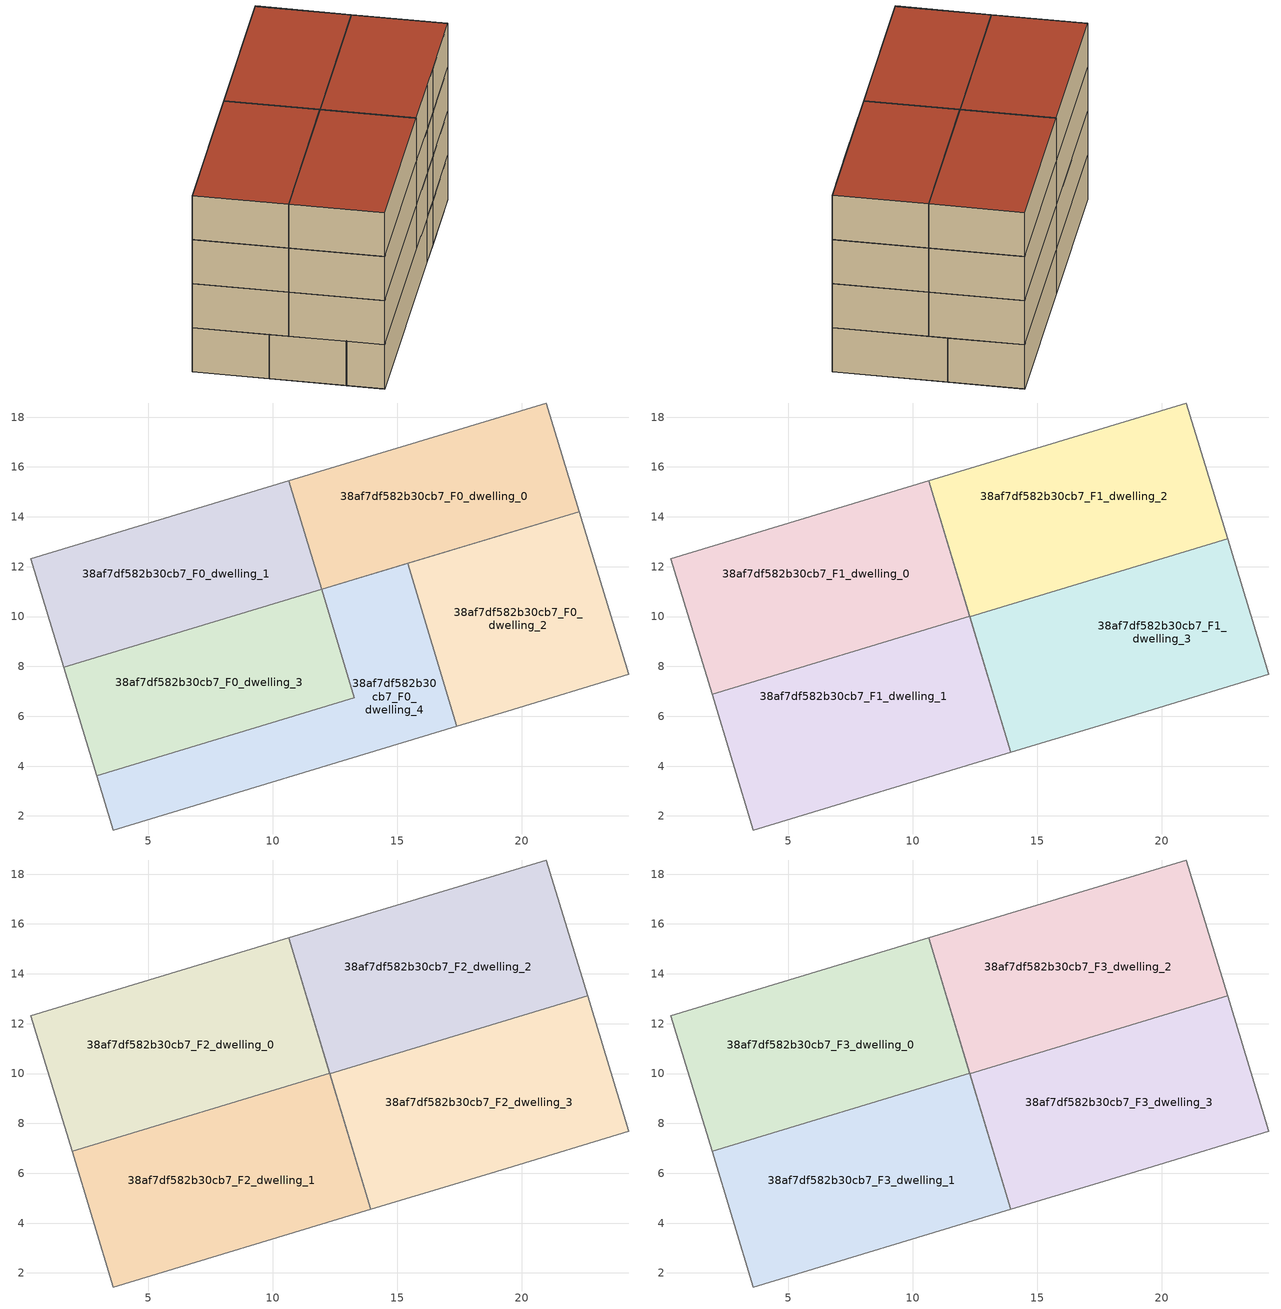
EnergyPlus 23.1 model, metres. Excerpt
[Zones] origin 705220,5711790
38af7df582b30cb7_F0_dwelling_0
 floor ground (EU_floor_Construction): 22.3,14.21 20.98,18.57 10.64,15.44 11.96,11.09 z0
 wall to 38af7df582b30cb7_F0_dwelling_1 (EU_wall_Construction): 11.96,11.09 10.64,15.44 z0:3
 wall adiabatic (EU_wall_Construction): 10.64,15.44 20.98,18.57 22.3,14.21 11.96,11.09 z0:3
 ceiling adiabatic (EU_roof_Construction): 20.98,18.57 10.65,15.44 11.96,11.09 14.25,11.78 11.96,11.09 10.64,15.44 z3
38af7df582b30cb7_F0_dwelling_1
 floor ground (EU_floor_Construction): 11.96,11.09 10.64,15.44 0.3,12.32 1.62,7.96 z0
 wall adiabatic (EU_wall_Construction): 11.96,11.09 1.62,7.96 0.3,12.32 10.64,15.44 z0:3
38af7df582b30cb7_F0_dwelling_2
 floor ground (EU_floor_Construction): 24.28,7.68 22.3,14.21 15.41,12.13 17.39,5.6 19.41,6.21 z0
 wall to 38af7df582b30cb7_F0_dwelling_4 (EU_wall_Construction): 17.39,5.6 15.41,12.13 z0:3
 wall adiabatic (EU_wall_Construction): 15.41,12.13 22.3,14.21 24.28,7.68 19.41,6.21 17.39,5.6 z0:3
38af7df582b30cb7_F0_dwelling_3
 floor ground (EU_floor_Construction): 13.28,6.74 11.96,11.09 1.62,7.96 2.94,3.61 z0
 wall to 38af7df582b30cb7_F0_dwelling_4 (EU_wall_Construction): 11.96,11.09 13.28,6.74 2.94,3.61 z0:3
 wall adiabatic (EU_wall_Construction): 2.94,3.61 1.62,7.96 11.96,11.09 z0:3
 ceiling adiabatic (EU_roof_Construction): 11.96,11.09 13.28,6.74 2.94,3.61 1.62,7.96 1.95,6.88 12.29,10 z3
38af7df582b30cb7_F0_dwelling_4
 floor ground (EU_floor_Construction): 17.39,5.6 15.41,12.13 11.96,11.09 13.28,6.74 2.94,3.61 3.6,1.44 z0
 wall adiabatic (EU_wall_Construction): 11.96,11.09 15.41,12.13 / 17.39,5.6 3.6,1.44 2.94,3.61 z0:3
38af7df582b30cb7_F1_dwelling_0
 floor to 38af7df582b30cb7_F0_dwelling_1 (EU_floor_Construction): 11.96,11.09 10.64,15.44 0.3,12.32 1.62,7.97 z3
 floor to 38af7df582b30cb7_F0_dwelling_3 (EU_floor_Construction): 12.29,10 11.96,11.09 1.62,7.97 1.95,6.88 z3
 wall adiabatic (EU_wall_Construction): 1.95,6.88 0.3,12.32 10.65,15.44 12.29,10 z3:6
 wall to 38af7df582b30cb7_F1_dwelling_1 (EU_wall_Construction): 12.29,10 1.95,6.88 z3:6
38af7df582b30cb7_F1_dwelling_1
 floor adiabatic (EU_floor_Construction): 13.28,6.74 12.29,10 1.95,6.88 2.94,3.61 z3
 floor to 38af7df582b30cb7_F0_dwelling_4 (EU_floor_Construction): 13.94,4.56 13.28,6.74 2.94,3.61 3.6,1.44 z3
 wall adiabatic (EU_wall_Construction): 12.29,10 13.94,4.56 3.6,1.44 1.95,6.88 z3:6
38af7df582b30cb7_F1_dwelling_2
 floor to 38af7df582b30cb7_F0_dwelling_0 (EU_floor_Construction): 22.3,14.21 20.98,18.57 10.65,15.44 11.96,11.09 z3
 floor to 38af7df582b30cb7_F0_dwelling_2 (EU_floor_Construction): 22.63,13.12 22.3,14.21 15.41,12.13 15.74,11.04 z3
 floor to 38af7df582b30cb7_F0_dwelling_4 (EU_floor_Construction): 15.74,11.04 15.41,12.13 11.96,11.09 12.29,10 z3
 wall adiabatic (EU_wall_Construction): 12.29,10 10.65,15.44 20.98,18.57 22.63,13.12 z3:6
 wall to 38af7df582b30cb7_F1_dwelling_3 (EU_wall_Construction): 22.63,13.12 12.29,10 z3:6
38af7df582b30cb7_F1_dwelling_3
 floor to 38af7df582b30cb7_F0_dwelling_2 (EU_floor_Construction): 24.28,7.68 22.63,13.12 15.74,11.04 17.39,5.6 17.46,5.62 17.47,5.63 19.41,6.21 z3
 floor to 38af7df582b30cb7_F0_dwelling_4 (EU_floor_Construction): 17.39,5.6 15.74,11.04 12.29,10 13.94,4.56 z3
 wall adiabatic (EU_wall_Construction): 22.63,13.12 24.28,7.68 19.41,6.21 17.47,5.63 13.94,4.56 12.29,10 z3:6
38af7df582b30cb7_F2_dwelling_0
 floor to 38af7df582b30cb7_F1_dwelling_0 (EU_floor_Construction): 12.29,10 10.65,15.44 0.3,12.32 1.95,6.88 z6
 wall adiabatic (EU_wall_Construction): 1.95,6.88 0.3,12.32 10.65,15.44 12.29,10 z6:9
 wall to 38af7df582b30cb7_F2_dwelling_1 (EU_wall_Construction): 12.29,10 1.95,6.88 z6:9
38af7df582b30cb7_F2_dwelling_1
 floor to 38af7df582b30cb7_F1_dwelling_1 (EU_floor_Construction): 13.94,4.56 12.29,10 1.95,6.88 3.6,1.44 z6
 wall adiabatic (EU_wall_Construction): 12.29,10 13.94,4.56 3.6,1.44 1.95,6.88 z6:9
38af7df582b30cb7_F2_dwelling_2
 floor to 38af7df582b30cb7_F1_dwelling_2 (EU_floor_Construction): 22.63,13.12 20.98,18.57 10.65,15.44 12.29,10 z6
 wall adiabatic (EU_wall_Construction): 12.29,10 10.65,15.44 20.98,18.57 22.63,13.12 z6:9
 wall to 38af7df582b30cb7_F2_dwelling_3 (EU_wall_Construction): 22.63,13.12 12.29,10 z6:9
38af7df582b30cb7_F2_dwelling_3
 floor to 38af7df582b30cb7_F1_dwelling_3 (EU_floor_Construction): 24.28,7.68 22.63,13.12 12.29,10 13.94,4.56 17.47,5.63 19.41,6.21 z6
 wall adiabatic (EU_wall_Construction): 22.63,13.12 24.28,7.68 19.41,6.21 17.47,5.63 13.94,4.56 12.29,10 z6:9
38af7df582b30cb7_F3_dwelling_0
 floor to 38af7df582b30cb7_F2_dwelling_0 (EU_floor_Construction): 12.29,10 10.65,15.44 0.3,12.32 1.95,6.88 z9
 wall adiabatic (EU_wall_Construction): 1.95,6.88 0.3,12.32 10.65,15.44 12.29,10 z9:12
 wall to 38af7df582b30cb7_F3_dwelling_1 (EU_wall_Construction): 12.29,10 1.95,6.88 z9:12
 roof outside (EU_roof_Construction): 10.65,15.44 12.29,10 1.95,6.88 0.3,12.32 z12
38af7df582b30cb7_F3_dwelling_1
 floor to 38af7df582b30cb7_F2_dwelling_1 (EU_floor_Construction): 13.94,4.56 12.29,10 1.95,6.88 3.6,1.44 z9
 wall adiabatic (EU_wall_Construction): 12.29,10 13.94,4.56 3.6,1.44 1.95,6.88 z9:12
 roof outside (EU_roof_Construction): 12.29,10 13.94,4.56 3.6,1.44 1.95,6.88 z12
38af7df582b30cb7_F3_dwelling_2
 floor to 38af7df582b30cb7_F2_dwelling_2 (EU_floor_Construction): 22.63,13.12 20.98,18.57 10.65,15.44 12.29,10 z9
 wall adiabatic (EU_wall_Construction): 12.29,10 10.65,15.44 20.98,18.57 22.63,13.12 z9:12
 wall to 38af7df582b30cb7_F3_dwelling_3 (EU_wall_Construction): 22.63,13.12 12.29,10 z9:12
 roof outside (EU_roof_Construction): 20.98,18.57 22.63,13.12 12.29,10 10.65,15.44 z12
38af7df582b30cb7_F3_dwelling_3
 floor to 38af7df582b30cb7_F2_dwelling_3 (EU_floor_Construction): 24.28,7.68 22.63,13.12 12.29,10 13.94,4.56 17.47,5.63 19.41,6.21 z9
 wall adiabatic (EU_wall_Construction): 22.63,13.12 24.28,7.68 19.41,6.21 17.47,5.63 13.94,4.56 12.29,10 z9:12
 roof outside (EU_roof_Construction): 22.63,13.12 24.28,7.68 19.41,6.21 17.47,5.63 13.94,4.56 12.29,10 z12
[Building]
EU S2 Campaign: North Axis=0; Terrain=City; Solar Distribution=FullExterior
[Site:Location]
London: Latitude=51.5; Longitude=-0.5; Time Zone=0; Elevation=25
[SizingPeriod:WeatherFileDays]
AnnualSizingPeriod: Begin Month=1; Begin Day of Month=1; End Month=12; End Day of Month=31; Day of Week for Start Day=Monday; Use Weather File Daylight Saving Period=No; Use Weather File Rain and Snow Indicators=No
[MATERIAL]
EU_InternalMass_Material: Roughness=MediumRough; Thickness=0.1; Conductivity=1; Density=1800; Specific Heat=900; Thermal Absorptance=0.9; Solar Absorptance=0.7; Visible Absorptance=0.7
[MATERIAL:NOMASS] Roughness=MediumRough; Thermal Absorptance=0.9; Solar Absorptance=0.7; Visible Absorptance=0.7
Name | Thermal Resistance
EU_wall_NoMass | 1.04674
EU_roof_NoMass | 4.32442
EU_floor_NoMass | 2.04616
[CONSTRUCTION]
EU_wall_Construction: EU_wall_NoMass
EU_roof_Construction: EU_roof_NoMass
EU_floor_Construction: EU_floor_NoMass
EU_InternalMass_Construction: EU_InternalMass_Material
[ZONE] Type=1; Multiplier=1; Ceiling Height=autocalculate; Floor Area=autocalculate; Part of Total Floor Area=Yes
Name | Volume
38af7df582b30cb7_F0_dwelling_0 | 147.372
38af7df582b30cb7_F1_dwelling_0; 38af7df582b30cb7_F2_dwelling_0; 38af7df582b30cb7_F3_dwelling_0 | 184.222
38af7df582b30cb7_F0_dwelling_1 | 147.367
38af7df582b30cb7_F1_dwelling_1; 38af7df582b30cb7_F2_dwelling_1; 38af7df582b30cb7_F3_dwelling_1 | 184.2
38af7df582b30cb7_F0_dwelling_2 | 147.374
38af7df582b30cb7_F1_dwelling_2; 38af7df582b30cb7_F2_dwelling_2; 38af7df582b30cb7_F3_dwelling_2 | 184.208
38af7df582b30cb7_F0_dwelling_3 | 147.366
38af7df582b30cb7_F1_dwelling_3; 38af7df582b30cb7_F2_dwelling_3; 38af7df582b30cb7_F3_dwelling_3 | 184.218
38af7df582b30cb7_F0_dwelling_4 | 147.38
[INTERNALMASS] Construction=EU_InternalMass_Construction
Name | Zone or ZoneList | Surface Area
38af7df582b30cb7_F0_dwelling_0_EU_InternalMass | 38af7df582b30cb7_F0_dwelling_0 | 49.1223
38af7df582b30cb7_F0_dwelling_1_EU_InternalMass | 38af7df582b30cb7_F0_dwelling_1 | 49.1212
38af7df582b30cb7_F0_dwelling_2_EU_InternalMass | 38af7df582b30cb7_F0_dwelling_2 | 49.1235
38af7df582b30cb7_F0_dwelling_3_EU_InternalMass | 38af7df582b30cb7_F0_dwelling_3 | 49.1214
38af7df582b30cb7_F0_dwelling_4_EU_InternalMass | 38af7df582b30cb7_F0_dwelling_4 | 49.127
38af7df582b30cb7_F1_dwelling_0_EU_InternalMass | 38af7df582b30cb7_F1_dwelling_0 | 61.4073
38af7df582b30cb7_F1_dwelling_1_EU_InternalMass | 38af7df582b30cb7_F1_dwelling_1 | 61.4
38af7df582b30cb7_F1_dwelling_2_EU_InternalMass | 38af7df582b30cb7_F1_dwelling_2 | 61.4024
38af7df582b30cb7_F1_dwelling_3_EU_InternalMass | 38af7df582b30cb7_F1_dwelling_3 | 61.4059
38af7df582b30cb7_F2_dwelling_0_EU_InternalMass | 38af7df582b30cb7_F2_dwelling_0 | 61.4073
38af7df582b30cb7_F2_dwelling_1_EU_InternalMass | 38af7df582b30cb7_F2_dwelling_1 | 61.4
38af7df582b30cb7_F2_dwelling_2_EU_InternalMass | 38af7df582b30cb7_F2_dwelling_2 | 61.4024
38af7df582b30cb7_F2_dwelling_3_EU_InternalMass | 38af7df582b30cb7_F2_dwelling_3 | 61.4059
38af7df582b30cb7_F3_dwelling_0_EU_InternalMass | 38af7df582b30cb7_F3_dwelling_0 | 61.4073
38af7df582b30cb7_F3_dwelling_1_EU_InternalMass | 38af7df582b30cb7_F3_dwelling_1 | 61.4
38af7df582b30cb7_F3_dwelling_2_EU_InternalMass | 38af7df582b30cb7_F3_dwelling_2 | 61.4024
38af7df582b30cb7_F3_dwelling_3_EU_InternalMass | 38af7df582b30cb7_F3_dwelling_3 | 61.4059
[OTHEREQUIPMENT] Fuel Type=Electricity; Design Level Calculation Method=Watts/Area; Power per Zone Floor Area=1; Fraction Latent=0; Fraction Radiant=0; Fraction Lost=0; Carbon Dioxide Generation Rate=0; EndUse Subcategory=EU_Step8_InternalGains
Name | Zone or ZoneList or Space or SpaceList | Schedule
EU_Step8_InternalGain_38af7df582b30cb7_F0_dwelling_0_f000 | 38af7df582b30cb7_F0_dwelling_0 | EU_Step8_GainSchedule_38af7df582b30cb7_F0_dwelling_0_f000
EU_Step8_InternalGain_38af7df582b30cb7_F0_dwelling_1_f000 | 38af7df582b30cb7_F0_dwelling_1 | EU_Step8_GainSchedule_38af7df582b30cb7_F0_dwelling_1_f000
EU_Step8_InternalGain_38af7df582b30cb7_F0_dwelling_2_f000 | 38af7df582b30cb7_F0_dwelling_2 | EU_Step8_GainSchedule_38af7df582b30cb7_F0_dwelling_2_f000
EU_Step8_InternalGain_38af7df582b30cb7_F0_dwelling_3_f000 | 38af7df582b30cb7_F0_dwelling_3 | EU_Step8_GainSchedule_38af7df582b30cb7_F0_dwelling_3_f000
EU_Step8_InternalGain_38af7df582b30cb7_F0_dwelling_4_f000 | 38af7df582b30cb7_F0_dwelling_4 | EU_Step8_GainSchedule_38af7df582b30cb7_F0_dwelling_4_f000
EU_Step8_InternalGain_38af7df582b30cb7_F1_dwelling_0_f000 | 38af7df582b30cb7_F1_dwelling_0 | EU_Step8_GainSchedule_38af7df582b30cb7_F1_dwelling_0_f000
EU_Step8_InternalGain_38af7df582b30cb7_F1_dwelling_1_f000 | 38af7df582b30cb7_F1_dwelling_1 | EU_Step8_GainSchedule_38af7df582b30cb7_F1_dwelling_1_f000
EU_Step8_InternalGain_38af7df582b30cb7_F1_dwelling_2_f000 | 38af7df582b30cb7_F1_dwelling_2 | EU_Step8_GainSchedule_38af7df582b30cb7_F1_dwelling_2_f000
EU_Step8_InternalGain_38af7df582b30cb7_F1_dwelling_3_f000 | 38af7df582b30cb7_F1_dwelling_3 | EU_Step8_GainSchedule_38af7df582b30cb7_F1_dwelling_3_f000
EU_Step8_InternalGain_38af7df582b30cb7_F2_dwelling_0_f000 | 38af7df582b30cb7_F2_dwelling_0 | EU_Step8_GainSchedule_38af7df582b30cb7_F2_dwelling_0_f000
EU_Step8_InternalGain_38af7df582b30cb7_F2_dwelling_1_f000 | 38af7df582b30cb7_F2_dwelling_1 | EU_Step8_GainSchedule_38af7df582b30cb7_F2_dwelling_1_f000
EU_Step8_InternalGain_38af7df582b30cb7_F2_dwelling_2_f000 | 38af7df582b30cb7_F2_dwelling_2 | EU_Step8_GainSchedule_38af7df582b30cb7_F2_dwelling_2_f000
EU_Step8_InternalGain_38af7df582b30cb7_F2_dwelling_3_f000 | 38af7df582b30cb7_F2_dwelling_3 | EU_Step8_GainSchedule_38af7df582b30cb7_F2_dwelling_3_f000
EU_Step8_InternalGain_38af7df582b30cb7_F3_dwelling_0_f000 | 38af7df582b30cb7_F3_dwelling_0 | EU_Step8_GainSchedule_38af7df582b30cb7_F3_dwelling_0_f000
EU_Step8_InternalGain_38af7df582b30cb7_F3_dwelling_1_f000 | 38af7df582b30cb7_F3_dwelling_1 | EU_Step8_GainSchedule_38af7df582b30cb7_F3_dwelling_1_f000
EU_Step8_InternalGain_38af7df582b30cb7_F3_dwelling_2_f000 | 38af7df582b30cb7_F3_dwelling_2 | EU_Step8_GainSchedule_38af7df582b30cb7_F3_dwelling_2_f000
EU_Step8_InternalGain_38af7df582b30cb7_F3_dwelling_3_f000 | 38af7df582b30cb7_F3_dwelling_3 | EU_Step8_GainSchedule_38af7df582b30cb7_F3_dwelling_3_f000
[ZONEVENTILATION:DESIGNFLOWRATE] Schedule=EU_AlwaysOn; Design Flow Rate Calculation Method=AirChanges/Hour; Air Changes per Hour=0.488719; Ventilation Type=Natural; Fan Pressure Rise=0; Fan Total Efficiency=1; Constant Term Coefficient=1; Temperature Term Coefficient=0; Velocity Term Coefficient=0; Velocity Squared Term Coefficient=0; Minimum Indoor Temperature=-100; Maximum Indoor Temperature=100; Delta Temperature=-100; Minimum Outdoor Temperature=-100; Maximum Outdoor Temperature=100; Maximum Wind Speed=40
Name | Zone or ZoneList or Space or SpaceList
EU_ConstantAir_38af7df582b30cb7_F0_dwelling_0 | 38af7df582b30cb7_F0_dwelling_0
EU_ConstantAir_38af7df582b30cb7_F0_dwelling_1 | 38af7df582b30cb7_F0_dwelling_1
EU_ConstantAir_38af7df582b30cb7_F0_dwelling_2 | 38af7df582b30cb7_F0_dwelling_2
EU_ConstantAir_38af7df582b30cb7_F0_dwelling_3 | 38af7df582b30cb7_F0_dwelling_3
EU_ConstantAir_38af7df582b30cb7_F0_dwelling_4 | 38af7df582b30cb7_F0_dwelling_4
EU_ConstantAir_38af7df582b30cb7_F1_dwelling_0 | 38af7df582b30cb7_F1_dwelling_0
EU_ConstantAir_38af7df582b30cb7_F1_dwelling_1 | 38af7df582b30cb7_F1_dwelling_1
EU_ConstantAir_38af7df582b30cb7_F1_dwelling_2 | 38af7df582b30cb7_F1_dwelling_2
EU_ConstantAir_38af7df582b30cb7_F1_dwelling_3 | 38af7df582b30cb7_F1_dwelling_3
EU_ConstantAir_38af7df582b30cb7_F2_dwelling_0 | 38af7df582b30cb7_F2_dwelling_0
EU_ConstantAir_38af7df582b30cb7_F2_dwelling_1 | 38af7df582b30cb7_F2_dwelling_1
EU_ConstantAir_38af7df582b30cb7_F2_dwelling_2 | 38af7df582b30cb7_F2_dwelling_2
EU_ConstantAir_38af7df582b30cb7_F2_dwelling_3 | 38af7df582b30cb7_F2_dwelling_3
EU_ConstantAir_38af7df582b30cb7_F3_dwelling_0 | 38af7df582b30cb7_F3_dwelling_0
EU_ConstantAir_38af7df582b30cb7_F3_dwelling_1 | 38af7df582b30cb7_F3_dwelling_1
EU_ConstantAir_38af7df582b30cb7_F3_dwelling_2 | 38af7df582b30cb7_F3_dwelling_2
EU_ConstantAir_38af7df582b30cb7_F3_dwelling_3 | 38af7df582b30cb7_F3_dwelling_3
[HVACTEMPLATE:THERMOSTAT] Constant Heating Setpoint=20; Constant Cooling Setpoint=50
EU_HeatOnly_38af7df582b30cb7_F0_dwelling_0; EU_HeatOnly_38af7df582b30cb7_F0_dwelling_1; EU_HeatOnly_38af7df582b30cb7_F0_dwelling_2; EU_HeatOnly_38af7df582b30cb7_F0_dwelling_3; EU_HeatOnly_38af7df582b30cb7_F0_dwelling_4; EU_HeatOnly_38af7df582b30cb7_F1_dwelling_0; EU_HeatOnly_38af7df582b30cb7_F1_dwelling_1; EU_HeatOnly_38af7df582b30cb7_F1_dwelling_2; EU_HeatOnly_38af7df582b30cb7_F1_dwelling_3; EU_HeatOnly_38af7df582b30cb7_F2_dwelling_0; EU_HeatOnly_38af7df582b30cb7_F2_dwelling_1; EU_HeatOnly_38af7df582b30cb7_F2_dwelling_2; EU_HeatOnly_38af7df582b30cb7_F2_dwelling_3; EU_HeatOnly_38af7df582b30cb7_F3_dwelling_0; EU_HeatOnly_38af7df582b30cb7_F3_dwelling_1; EU_HeatOnly_38af7df582b30cb7_F3_dwelling_2; EU_HeatOnly_38af7df582b30cb7_F3_dwelling_3
[HVACTEMPLATE:ZONE:IDEALLOADSAIRSYSTEM] System Availability Schedule=EU_AlwaysOn; Maximum Heating Supply Air Temperature=50; Minimum Cooling Supply Air Temperature=13; Maximum Heating Supply Air Humidity Ratio=0.0156; Minimum Cooling Supply Air Humidity Ratio=0.0077; Heating Limit=NoLimit; Cooling Limit=NoLimit; Heating Availability Schedule=EU_AlwaysOn; Cooling Availability Schedule=EU_CoolingOff; Dehumidification Control Type=ConstantSensibleHeatRatio; Cooling Sensible Heat Ratio=0.7; Dehumidification Setpoint=60; Humidification Control Type=None; Humidification Setpoint=30; Outdoor Air Method=None; Outdoor Air Flow Rate per Person=0.00944; Outdoor Air Flow Rate per Zone Floor Area=0; Outdoor Air Flow Rate per Zone=0; Demand Controlled Ventilation Type=None; Outdoor Air Economizer Type=NoEconomizer; Heat Recovery Type=None; Sensible Heat Recovery Effectiveness=0.7; Latent Heat Recovery Effectiveness=0.65
Name | Template Thermostat
38af7df582b30cb7_F0_dwelling_0 | EU_HeatOnly_38af7df582b30cb7_F0_dwelling_0
38af7df582b30cb7_F0_dwelling_1 | EU_HeatOnly_38af7df582b30cb7_F0_dwelling_1
38af7df582b30cb7_F0_dwelling_2 | EU_HeatOnly_38af7df582b30cb7_F0_dwelling_2
38af7df582b30cb7_F0_dwelling_3 | EU_HeatOnly_38af7df582b30cb7_F0_dwelling_3
38af7df582b30cb7_F0_dwelling_4 | EU_HeatOnly_38af7df582b30cb7_F0_dwelling_4
38af7df582b30cb7_F1_dwelling_0 | EU_HeatOnly_38af7df582b30cb7_F1_dwelling_0
38af7df582b30cb7_F1_dwelling_1 | EU_HeatOnly_38af7df582b30cb7_F1_dwelling_1
38af7df582b30cb7_F1_dwelling_2 | EU_HeatOnly_38af7df582b30cb7_F1_dwelling_2
38af7df582b30cb7_F1_dwelling_3 | EU_HeatOnly_38af7df582b30cb7_F1_dwelling_3
38af7df582b30cb7_F2_dwelling_0 | EU_HeatOnly_38af7df582b30cb7_F2_dwelling_0
38af7df582b30cb7_F2_dwelling_1 | EU_HeatOnly_38af7df582b30cb7_F2_dwelling_1
38af7df582b30cb7_F2_dwelling_2 | EU_HeatOnly_38af7df582b30cb7_F2_dwelling_2
38af7df582b30cb7_F2_dwelling_3 | EU_HeatOnly_38af7df582b30cb7_F2_dwelling_3
38af7df582b30cb7_F3_dwelling_0 | EU_HeatOnly_38af7df582b30cb7_F3_dwelling_0
38af7df582b30cb7_F3_dwelling_1 | EU_HeatOnly_38af7df582b30cb7_F3_dwelling_1
38af7df582b30cb7_F3_dwelling_2 | EU_HeatOnly_38af7df582b30cb7_F3_dwelling_2
38af7df582b30cb7_F3_dwelling_3 | EU_HeatOnly_38af7df582b30cb7_F3_dwelling_3
[SIZING:ZONE] Zone Cooling Design Supply Air Temperature Input Method=SupplyAirTemperature; Zone Cooling Design Supply Air Temperature=13; Zone Heating Design Supply Air Temperature Input Method=SupplyAirTemperature; Zone Heating Design Supply Air Temperature=50; Zone Cooling Design Supply Air Humidity Ratio=0.008; Zone Heating Design Supply Air Humidity Ratio=0.008; Cooling Design Air Flow Method=DesignDay; Cooling Design Air Flow Rate=0; Cooling Minimum Air Flow per Zone Floor Area=0.000762; Cooling Minimum Air Flow=0; Cooling Minimum Air Flow Fraction=0.2; Heating Design Air Flow Method=DesignDay; Heating Design Air Flow Rate=0; Heating Maximum Air Flow per Zone Floor Area=0.002032; Heating Maximum Air Flow=0.141576; Heating Maximum Air Flow Fraction=0.3; Account for Dedicated Outdoor Air System=No; Dedicated Outdoor Air System Control Strategy=NeutralSupplyAir; Dedicated Outdoor Air Low Setpoint Temperature for Design=autosize; Dedicated Outdoor Air High Setpoint Temperature for Design=autosize; Zone Load Sizing Method=Sensible Load Only No Latent Load; Zone Latent Cooling Design Supply Air Humidity Ratio Input Method=HumidityRatioDifference; Zone Cooling Design Supply Air Humidity Ratio Difference=0.005; Zone Latent Heating Design Supply Air Humidity Ratio Input Method=HumidityRatioDifference; Zone Humidification Design Supply Air Humidity Ratio Difference=0.005
38af7df582b30cb7_F0_dwelling_0; 38af7df582b30cb7_F0_dwelling_1; 38af7df582b30cb7_F0_dwelling_2; 38af7df582b30cb7_F0_dwelling_3; 38af7df582b30cb7_F0_dwelling_4; 38af7df582b30cb7_F1_dwelling_0; 38af7df582b30cb7_F1_dwelling_1; 38af7df582b30cb7_F1_dwelling_2; 38af7df582b30cb7_F1_dwelling_3; 38af7df582b30cb7_F2_dwelling_0; 38af7df582b30cb7_F2_dwelling_1; 38af7df582b30cb7_F2_dwelling_2; 38af7df582b30cb7_F2_dwelling_3; 38af7df582b30cb7_F3_dwelling_0; 38af7df582b30cb7_F3_dwelling_1; 38af7df582b30cb7_F3_dwelling_2; 38af7df582b30cb7_F3_dwelling_3
[SCHEDULE:CONSTANT]
Name | Hourly Value
EU_AlwaysOn | 1
EU_CoolingOff | 0
[SCHEDULE:FILE] Column Number=1; Rows to Skip at Top=0; Number of Hours of Data=8760; Column Separator=Comma; Interpolate to Timestep=No; Minutes per Item=60; Adjust Schedule for Daylight Savings=Yes
Name | File
EU_Step8_GainSchedule_38af7df582b30cb7_F0_dwelling_0_f000 | ../../schedules/38af7df582b30cb7/38af7df582b30cb7_F0_dwelling_0_f000_gain.csv
EU_Step8_GainSchedule_38af7df582b30cb7_F0_dwelling_1_f000 | ../../schedules/38af7df582b30cb7/38af7df582b30cb7_F0_dwelling_1_f000_gain.csv
EU_Step8_GainSchedule_38af7df582b30cb7_F0_dwelling_2_f000 | ../../schedules/38af7df582b30cb7/38af7df582b30cb7_F0_dwelling_2_f000_gain.csv
EU_Step8_GainSchedule_38af7df582b30cb7_F0_dwelling_3_f000 | ../../schedules/38af7df582b30cb7/38af7df582b30cb7_F0_dwelling_3_f000_gain.csv
EU_Step8_GainSchedule_38af7df582b30cb7_F0_dwelling_4_f000 | ../../schedules/38af7df582b30cb7/38af7df582b30cb7_F0_dwelling_4_f000_gain.csv
EU_Step8_GainSchedule_38af7df582b30cb7_F1_dwelling_0_f000 | ../../schedules/38af7df582b30cb7/38af7df582b30cb7_F1_dwelling_0_f000_gain.csv
EU_Step8_GainSchedule_38af7df582b30cb7_F1_dwelling_1_f000 | ../../schedules/38af7df582b30cb7/38af7df582b30cb7_F1_dwelling_1_f000_gain.csv
EU_Step8_GainSchedule_38af7df582b30cb7_F1_dwelling_2_f000 | ../../schedules/38af7df582b30cb7/38af7df582b30cb7_F1_dwelling_2_f000_gain.csv
EU_Step8_GainSchedule_38af7df582b30cb7_F1_dwelling_3_f000 | ../../schedules/38af7df582b30cb7/38af7df582b30cb7_F1_dwelling_3_f000_gain.csv
EU_Step8_GainSchedule_38af7df582b30cb7_F2_dwelling_0_f000 | ../../schedules/38af7df582b30cb7/38af7df582b30cb7_F2_dwelling_0_f000_gain.csv
EU_Step8_GainSchedule_38af7df582b30cb7_F2_dwelling_1_f000 | ../../schedules/38af7df582b30cb7/38af7df582b30cb7_F2_dwelling_1_f000_gain.csv
EU_Step8_GainSchedule_38af7df582b30cb7_F2_dwelling_2_f000 | ../../schedules/38af7df582b30cb7/38af7df582b30cb7_F2_dwelling_2_f000_gain.csv
EU_Step8_GainSchedule_38af7df582b30cb7_F2_dwelling_3_f000 | ../../schedules/38af7df582b30cb7/38af7df582b30cb7_F2_dwelling_3_f000_gain.csv
EU_Step8_GainSchedule_38af7df582b30cb7_F3_dwelling_0_f000 | ../../schedules/38af7df582b30cb7/38af7df582b30cb7_F3_dwelling_0_f000_gain.csv
EU_Step8_GainSchedule_38af7df582b30cb7_F3_dwelling_1_f000 | ../../schedules/38af7df582b30cb7/38af7df582b30cb7_F3_dwelling_1_f000_gain.csv
EU_Step8_GainSchedule_38af7df582b30cb7_F3_dwelling_2_f000 | ../../schedules/38af7df582b30cb7/38af7df582b30cb7_F3_dwelling_2_f000_gain.csv
EU_Step8_GainSchedule_38af7df582b30cb7_F3_dwelling_3_f000 | ../../schedules/38af7df582b30cb7/38af7df582b30cb7_F3_dwelling_3_f000_gain.csv
